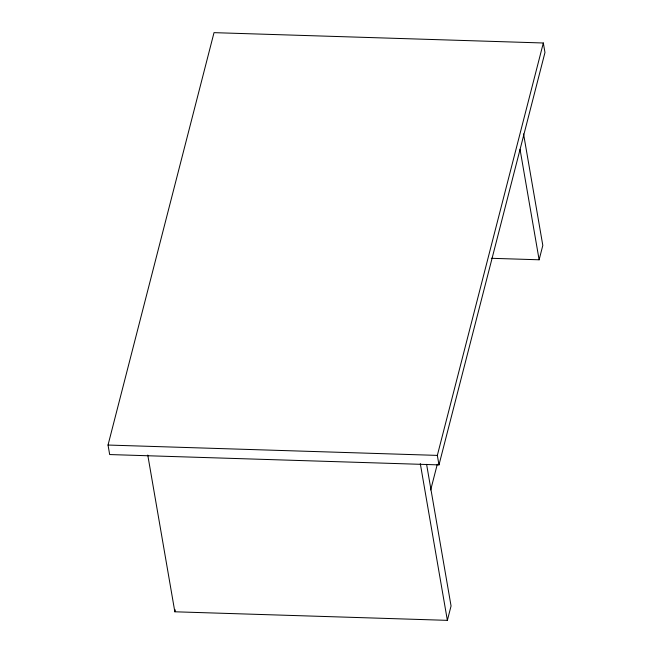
<?xml version="1.0" encoding="UTF-8"?>
<svg xmlns="http://www.w3.org/2000/svg" width="653" height="653" viewBox="0 0 653 653"><rect width="100%" height="100%" fill="white"/><g stroke="black" fill="none" stroke-linecap="round" stroke-linejoin="round"><path stroke-width="0.98" d="M108.031 445.044L214.021 32.65L543.329 42.992L544.969 52.501L438.979 464.895L109.671 454.553L108.031 445.044L437.339 455.394L543.329 42.992M426.597 464.316L451.06 605.976L447.37 620.35L174.841 611.788L175.331 609.869M430.694 489.938L437.281 464.299M491.325 258.294L539.125 259.788L542.814 245.422L523.551 133.898M520.033 149.276L539.125 259.788M437.339 455.394L438.979 464.895M420.295 463.614L447.37 620.35M147.766 455.051L174.841 611.788"/></g></svg>
